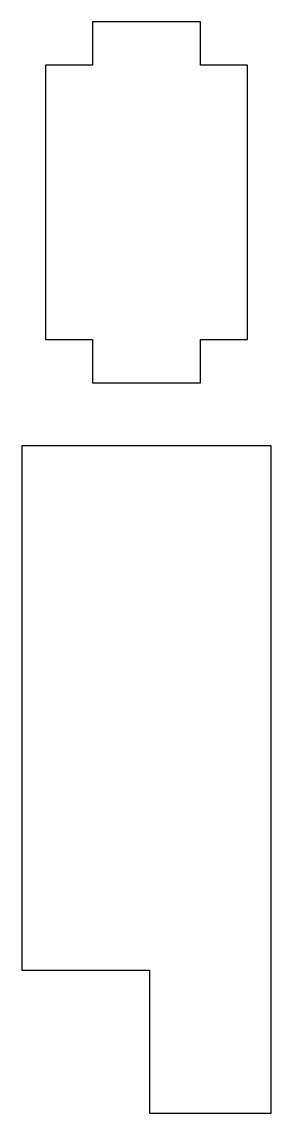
# Model space of a CAD drawing. Header units: millimetres. Extents: x -17 to 118, y -83 to 4.
# Drawn here: x 100.3 to 117.6, y -71.8 to 3.7 of the extents above.
import ezdxf

# ---------------------------------------------------------------- set-up
doc = ezdxf.new("R2010")
doc.units = ezdxf.units.MM

msp = doc.modelspace()

# ---------------------------------------------------------------- linework, layer by layer
for p, q in [((112.727, 3.713), (105.227, 3.713)), ((105.227, 3.713), (105.227, 0.713)), ((112.727, 0.713), (112.727, 3.713)), ((105.227, 0.713), (101.977, 0.713)), ((101.977, 0.713), (101.977, -18.287)), ((115.977, 0.713), (112.727, 0.713)), ((115.977, -18.287), (115.977, 0.713)), ((101.977, -18.287), (105.227, -18.287)), ((105.227, -18.287), (105.227, -21.287)), ((112.727, -18.287), (115.977, -18.287)), ((112.727, -21.287), (112.727, -18.287)), ((105.227, -21.287), (112.727, -21.287)), ((117.627, -25.637), (100.327, -25.637)), ((100.327, -25.637), (100.327, -61.937)), ((117.627, -71.847), (117.627, -25.637)), ((100.327, -61.937), (109.207, -61.937)), ((109.207, -71.847), (109.207, -61.937)), ((109.207, -71.847), (117.627, -71.847))]:
    msp.add_line(p, q)

doc.saveas('drawing.dxf')
